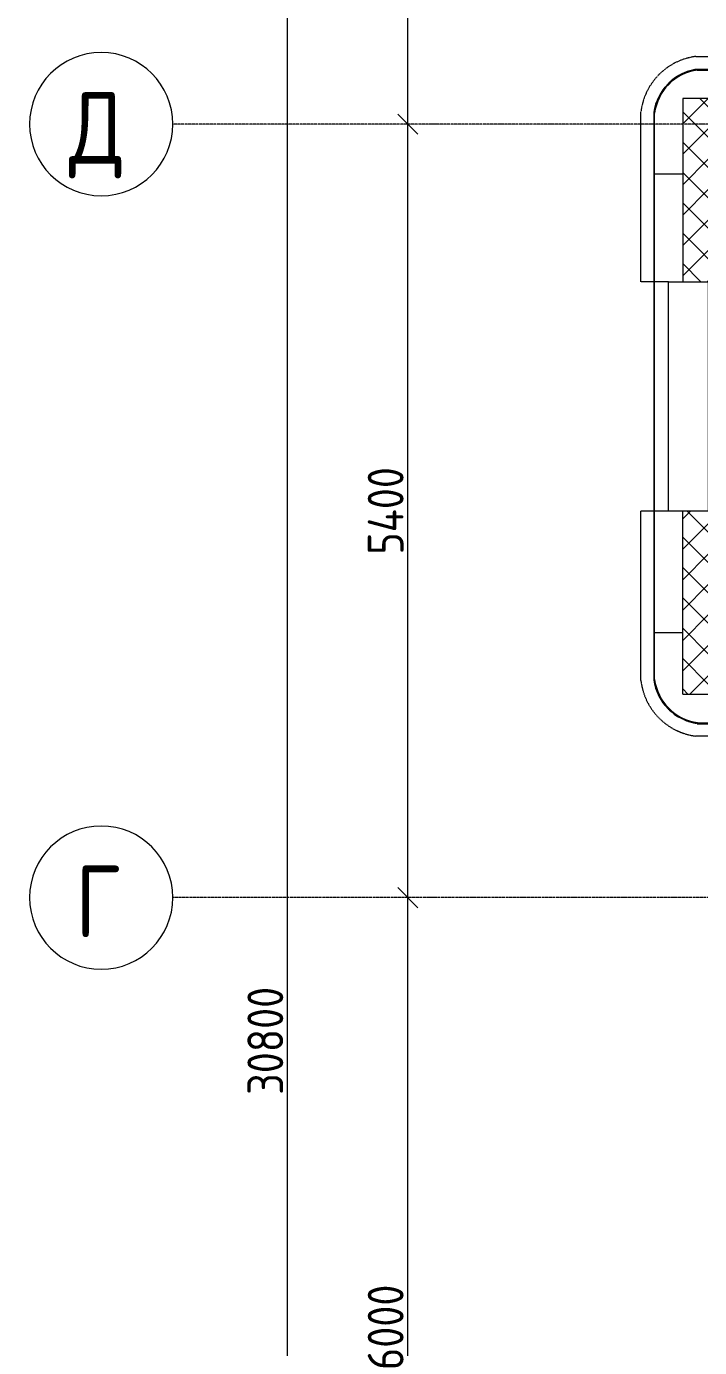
# Model space of a CAD drawing. Header units: millimetres. Extents: x -56773 to 221258, y -262288 to 26541.
# Drawn here: x -26253 to -21553, y -244050 to -234826 of the extents above; entities that cross this region are included whole.
import ezdxf

# ---------------------------------------------------------------- set-up
doc = ezdxf.new("R2010")
doc.units = ezdxf.units.MM
doc.linetypes.add('ADSK_Линия сетки', pattern=[25, 20, -2.5, 0, -2.5])
doc.linetypes.add('ADSK_Невидимые', pattern=[5, 3, -2])
for name, color, linetype, lineweight in [('Обобщенные модели', 7, 'ADSK_Невидимые', 18), ('Окна', 7, 'Continuous', 9), ('Оси', 7, 'Continuous', 9), ('Панели витража', 7, 'Continuous', 9), ('Размеры', 7, 'Continuous', 9), ('Стены наружные', 7, 'Continuous', 18), ('Стены отделка', 7, 'Continuous', 30)]:
    doc.layers.add(name, color=color, linetype=linetype, lineweight=lineweight)
doc.styles.add('GOST Common', font='', dxfattribs={"width": 0.9, "height": 500})
doc.styles.add('GOST Common_2', font='', dxfattribs={"width": 0.9, "height": 250})
doc.styles.get('GOST Common').set_extended_font_data('GOST Common')
doc.styles.get('GOST Common_2').set_extended_font_data('GOST Common')
doc.dimstyles.new('ADSK_Основной_2_5_мм', dxfattribs={"dimscale": 304.8, "dimtxt": 251.428749, "dimasz": 0.463911, "dimexe": 0.492126, "dimexo": 0.984252, "dimgap": 0.098425, "dimtad": 1, "dimrnd": 0.01, "dimdsep": 46, "dimtxsty": 'GOST Common_2', "dimblk1": 'OBLIQUE', "dimblk2": 'OBLIQUE', "dimsah": 1, "dimcen": 0.09, "dimdle": 0.492126, "dimazin": 2, "dimtfac": 1, "dimtdec": 4, "dimtix": 1, "dimtmove": 0, "dimatfit": 3, "dimfxl": 1, "dimtvp": 1, "dimtolj": 1, "dimtzin": 0, "dimlwd": 20, "dimlwe": 20, "dimarcsym": 2})
pattern_1 = [(45, (9.36, -250313.7), (-106.066, 106.066), []), (135, (9.36, -250313.7), (-106.066, -106.066), [])]

# ---------------------------------------------------------------- blocks, each defined once
blk = doc.blocks.new('Обобщенные модели 11 - Обобщенные модели 11-1226513-Маркировочный 5-й')
at = {"layer": 'Обобщенные модели'}
for p, q in [((-21680, 14455), (-21877.5, 14455)), ((-21780, 13705), (-21877.5, 13705)), ((-21780, 12105), (-21780, 13705)), ((-21877.5, 12105), (-21780, 12105)), ((-21877.5, 11255), (-21680, 11255))]:
    blk.add_line(p, q, dxfattribs=at)
blk = doc.blocks.new('Панель изогнутая_маленькая - Панель изогнутая_RAL 1013-3034512-Маркировочный 5-й')
at = {"layer": 'Панели витража', "lineweight": 18}
for p, q in [((-212.1, 4), (-212.1, -3.7)), ((212.1, -3), (212.1, 4.7))]:
    blk.add_line(p, q, dxfattribs=at)
for radius, start, end in [(347.2, 232.43513, 307.75756), (353.3, 233.19473, 306.99272)]:
    blk.add_arc((-0.5, 279.2), radius, start, end, dxfattribs=at)
blk = doc.blocks.new('Панель изогнутая_маленькая - Панель изогнутая_RAL 1013-3035989-Маркировочный 5-й')
at = {"layer": 'Панели витража', "lineweight": 18}
for p, q in [((-212.1, 3.7), (-212.1, -4)), ((212.1, -4.7), (212.1, 3))]:
    blk.add_line(p, q, dxfattribs=at)
for radius, start, end in [(353.3, 53.00728, 126.80527), (347.2, 52.24244, 127.56487)]:
    blk.add_arc((-0.5, -279.2), radius, start, end, dxfattribs=at)
blk = doc.blocks.new('Обобщенные модели 13 - Обобщенные модели 1-3016844-Маркировочный 5-й')
at = {"layer": 'Обобщенные модели'}
for p, q in [((-21589.5, 15277.5), (-20272.5, 15277.5)), ((-21580, 15187.5), (-21582.5, 15187.5)), ((-21972.5, 13705), (-21972.5, 14889.8)), ((-21882.5, 13705), (-21972.5, 13705)), ((-21972.5, 12105), (-21882.5, 12105)), ((-21972.5, 10920.1), (-21972.5, 12105)), ((-21582.5, 10622.5), (-21580, 10622.5)), ((-20272.5, 10532.5), (-21589.5, 10532.5))]:
    blk.add_line(p, q, dxfattribs=at)
for centre, radius, start, end in [((-21532.2, 14837.9), 443.3, 97.41927, 173.26646), ((-21532.2, 14837.9), 353.3, 119.49621, 124.13006), ((-21532.2, 14837.9), 353.3, 108.90419, 113.42281), ((-21532.2, 14837.9), 353.3, 98.31216, 102.61824), ((-21532.2, 14837.9), 353.3, 140.68026, 145.42247), ((-21532.2, 14837.9), 353.3, 130.08823, 134.78968), ((-21532.2, 14837.9), 353.3, 161.65662, 166.64381), ((-21532.2, 14837.9), 353.3, 151.27228, 156.03864), ((-21532.2, 14837.9), 353.3, 172.01964, 172.33651), ((-21532.2, 10972.1), 443.3, 186.73354, 262.58073), ((-21532.2, 10972.1), 353.3, 187.66349, 187.98036), ((-21532.2, 10972.1), 353.3, 193.35619, 198.34338), ((-21532.2, 10972.1), 353.3, 203.96136, 208.72772), ((-21532.2, 10972.1), 353.3, 214.57753, 219.31974), ((-21532.2, 10972.1), 353.3, 225.21032, 229.91177), ((-21532.2, 10972.1), 353.3, 235.86994, 240.50379), ((-21532.2, 10972.1), 353.3, 246.57719, 251.09581), ((-21532.2, 10972.1), 353.3, 257.38176, 261.68784)]:
    blk.add_arc(centre, radius, start, end, dxfattribs=at)
blk = doc.blocks.new('Системная панель - 1_Алюминиевая панель RAL 1013-3091615-Маркировочный 5-й')
at = {"layer": 'Панели витража', "lineweight": 18}
for p, q in [((4380, 2.5), (-4380, 2.5)), ((-4380, 2.5), (-4380, -2.5)), ((4380, -2.5), (4380, 2.5)), ((-4380, -2.5), (4380, -2.5))]:
    blk.add_line(p, q, dxfattribs=at)
blk = doc.blocks.new('Системная панель - 1_Алюминиевая панель RAL 1013-3091817-Маркировочный 5-й')
at = {"layer": 'Панели витража', "lineweight": 18}
for p, q in [((2889.4, 2.5), (-4365.6, 2.5)), ((-4365.6, 2.5), (-4365.6, -2.5)), ((3589.4, 2.5), (2939.4, 2.5)), ((4365.6, 2.5), (3639.4, 2.5)), ((4365.6, -2.5), (4365.6, 2.5)), ((-4365.6, -2.5), (2889.4, -2.5)), ((2939.4, -2.5), (3589.4, -2.5)), ((3639.4, -2.5), (4365.6, -2.5))]:
    blk.add_line(p, q, dxfattribs=at)
blk = doc.blocks.new('Системная панель - 1_Алюминиевая панель RAL 1013-3091427-Маркировочный 5-й')
at = {"layer": 'Панели витража', "lineweight": 18}
for p, q in [((490, 2.5), (-490, 2.5)), ((-490, 2.5), (-490, -2.5)), ((490, -2.5), (490, 2.5)), ((-490, -2.5), (490, -2.5))]:
    blk.add_line(p, q, dxfattribs=at)
blk = doc.blocks.new('Системная панель - 1_Алюминиевая панель гладкая RAL 1013-3094312-Маркировочный 5-й')
at = {"layer": 'Панели витража', "lineweight": 18}
for p, q in [((100, 2.5), (-100, 2.5)), ((-100, 2.5), (-100, -2.5)), ((100, -2.5), (100, 2.5)), ((-100, -2.5), (100, -2.5))]:
    blk.add_line(p, q, dxfattribs=at)
blk = doc.blocks.new('Системная панель - 1_Стемалит RAL 7016-3094313-Маркировочный 5-й')
at = {"layer": 'Панели витража', "lineweight": 18}
for p, q in [((800, 2.5), (-800, 2.5)), ((-800, 2.5), (-800, -2.5)), ((800, -2.5), (800, 2.5)), ((-800, -2.5), (800, -2.5))]:
    blk.add_line(p, q, dxfattribs=at)
blk = doc.blocks.new('Системная панель - 1_Алюминиевая панель гладкая RAL 1013-3094314-Маркировочный 5-й')
at = {"layer": 'Панели витража', "lineweight": 18}
for p, q in [((100, 2.5), (-100, 2.5)), ((-100, 2.5), (-100, -2.5)), ((100, -2.5), (100, 2.5)), ((-100, -2.5), (100, -2.5))]:
    blk.add_line(p, q, dxfattribs=at)
blk = doc.blocks.new('Отлив_ - ОЦC-V18-Маркировочный 5-й')
at = {"layer": 'Окна'}
for p, q in [((-800, 280), (-800, 0)), ((800, 280), (800, 0)), ((-800, 0), (800, 0))]:
    blk.add_line(p, q, dxfattribs=at)
blk = doc.blocks.new('Ось сетки - Круг_Ø10 мм-8259-Маркировочный 5-й')
at = {"layer": 'Оси', "color": 253, "lineweight": 20, "true_color": 0xaaaaaa}
for start, end in [(360, 180), (180, 360)]:
    blk.add_arc((0, 0), 5, start, end, dxfattribs=at)
blk = doc.blocks.new('_Oblique')
at = {"color": 0, "linetype": 'ByBlock', "lineweight": -2}
blk.add_line((-0.5, -0.5), (0.5, 0.5), dxfattribs=at)
blk = doc.blocks.new('*D6903')
at = {"layer": 'Defpoints', "color": 0, "lineweight": 25, "transparency": 16777216}
for p in [(-23689.9, -240908.7), (-23590, -240908.7), (-23689.9, -246908.7)]:
    blk.add_point(p, dxfattribs=at)
at = {"layer": 'Размеры', "color": 0, "lineweight": 20, "transparency": 16777216}
for p, q in [((-23590, -247058.7), (-23590, -240758.7)), ((-23389.9, -240908.7), (-23440, -240908.7)), ((-23389.9, -246908.7), (-23440, -246908.7))]:
    blk.add_line(p, q, dxfattribs=at)
at = {"layer": 'Размеры', "color": 0, "lineweight": 20, "transparency": 16777216, "xscale": 141.4, "yscale": 141.4, "zscale": 141.4}
for p, rotation in [((-23590, -240908.7), 90), ((-23590, -246908.7), 270)]:
    blk.add_blockref('_Oblique', p, dxfattribs=dict(at, rotation=rotation))
at = {"layer": 'Размеры', "color": 0, "lineweight": 9, "transparency": 16777216, "insert": (-23745, -243908.7), "char_height": 250, "width": 756.843, "attachment_point": 5, "rotation": 90, "style": 'GOST Common_2'}
blk.add_mtext('\\A1;6000', dxfattribs=at)
blk = doc.blocks.new('*D6904')
at = {"layer": 'Defpoints', "color": 0, "lineweight": 25, "transparency": 16777216}
for p in [(-23689.9, -235508.7), (-23590, -235508.7), (-23689.9, -240908.7)]:
    blk.add_point(p, dxfattribs=at)
at = {"layer": 'Размеры', "color": 0, "lineweight": 20, "transparency": 16777216}
for p, q in [((-23590, -241058.7), (-23590, -235358.7)), ((-23389.9, -235508.7), (-23440, -235508.7)), ((-23389.9, -240908.7), (-23440, -240908.7))]:
    blk.add_line(p, q, dxfattribs=at)
at = {"layer": 'Размеры', "color": 0, "lineweight": 20, "transparency": 16777216, "xscale": 141.4, "yscale": 141.4, "zscale": 141.4}
for p, rotation in [((-23590, -235508.7), 90), ((-23590, -240908.7), 270)]:
    blk.add_blockref('_Oblique', p, dxfattribs=dict(at, rotation=rotation))
at = {"layer": 'Размеры', "color": 0, "lineweight": 9, "transparency": 16777216, "insert": (-23745, -238208.7), "char_height": 250, "width": 782.412, "attachment_point": 5, "rotation": 90, "style": 'GOST Common_2'}
blk.add_mtext('\\A1;5400', dxfattribs=at)
blk = doc.blocks.new('*D6905')
at = {"layer": 'Defpoints', "color": 0, "lineweight": 25, "transparency": 16777216}
for p in [(-23689.9, -231708.7), (-23590, -231708.7), (-23689.9, -235508.7)]:
    blk.add_point(p, dxfattribs=at)
at = {"layer": 'Размеры', "color": 0, "lineweight": 20, "transparency": 16777216}
for p, q in [((-23590, -235658.7), (-23590, -231558.7)), ((-23389.9, -231708.7), (-23440, -231708.7)), ((-23389.9, -235508.7), (-23440, -235508.7))]:
    blk.add_line(p, q, dxfattribs=at)
at = {"layer": 'Размеры', "color": 0, "lineweight": 20, "transparency": 16777216, "xscale": 141.4, "yscale": 141.4, "zscale": 141.4}
for p, rotation in [((-23590, -231708.7), 90), ((-23590, -235508.7), 270)]:
    blk.add_blockref('_Oblique', p, dxfattribs=dict(at, rotation=rotation))
at = {"layer": 'Размеры', "color": 0, "lineweight": 9, "transparency": 16777216, "insert": (-23745, -233608.7), "char_height": 250, "width": 756.843, "attachment_point": 5, "rotation": 90, "style": 'GOST Common_2'}
blk.add_mtext('\\A1;3800', dxfattribs=at)
blk = doc.blocks.new('*D6907')
at = {"layer": 'Defpoints', "color": 0, "lineweight": 25, "transparency": 16777216}
for p in [(-24529.9, -226508.7), (-24430, -226508.7), (-24529.9, -257308.7)]:
    blk.add_point(p, dxfattribs=at)
at = {"layer": 'Размеры', "color": 0, "lineweight": 20, "transparency": 16777216}
for p, q in [((-24430, -257458.7), (-24430, -226358.7)), ((-24229.9, -226508.7), (-24280, -226508.7)), ((-24229.9, -257308.7), (-24280, -257308.7))]:
    blk.add_line(p, q, dxfattribs=at)
at = {"layer": 'Размеры', "color": 0, "lineweight": 20, "transparency": 16777216, "xscale": 141.4, "yscale": 141.4, "zscale": 141.4}
for p, rotation in [((-24430, -226508.7), 90), ((-24430, -257308.7), 270)]:
    blk.add_blockref('_Oblique', p, dxfattribs=dict(at, rotation=rotation))
at = {"layer": 'Размеры', "color": 0, "lineweight": 9, "transparency": 16777216, "insert": (-24585, -241908.7), "char_height": 250, "width": 946.054, "attachment_point": 5, "rotation": 90, "style": 'GOST Common_2'}
blk.add_mtext('\\A1;30800', dxfattribs=at)

msp = doc.modelspace()

# ---------------------------------------------------------------- hatches: boundary and pattern name
at = {"layer": 'Стены наружные', "lineweight": 9}
h = msp.add_hatch(dxfattribs=at)
h.set_pattern_fill('FP_4', color=256, style=0, pattern_type=2)
h.set_pattern_definition(pattern_1)
h.paths.add_polyline_path([(-13622.8257, -235508.7359), (-12890.6385, -235508.7359), (-12890.6385, -235328.7359), (-21670.6385, -235328.7359), (-21670.6385, -235508.7359), (-15066.7393, -235508.7359)])
h = msp.add_hatch(dxfattribs=at)
h.set_pattern_fill('FP_4', color=256, style=0, pattern_type=2)
h.set_pattern_definition(pattern_1)
h.paths.add_polyline_path([(-21564.3503, -239488.7359), (-21490.6385, -239488.7359), (-21490.6385, -238457.8267), (-21670.6385, -238457.8267), (-21670.6385, -239488.7359)])
h.paths.add_polyline_path([(-21490.6385, -236395.9282), (-21490.6385, -235508.7359), (-21670.6385, -235508.7359), (-21670.6385, -236395.9282), (-21564.3503, -236395.9282)])
h = msp.add_hatch(dxfattribs=at)
h.set_pattern_fill('FP_4', color=256, style=0, pattern_type=2)
h.set_pattern_definition(pattern_1)
h.paths.add_polyline_path([(-21564.3503, -238457.8267), (-21490.6385, -238457.8267), (-21490.6385, -238208.7359), (-21670.6385, -238208.7359), (-21670.6385, -238457.8267)])
h.paths.add_polyline_path([(-21490.6385, -236608.7359), (-21490.6385, -236395.9282), (-21670.6385, -236395.9282), (-21670.6385, -236608.7359), (-21564.3503, -236608.7359)])

# ---------------------------------------------------------------- linework, layer by layer
at = {"layer": 'Оси', "color": 253, "linetype": 'ADSK_Линия сетки', "lineweight": 5, "true_color": 0xaaaaaa}
for p, q in [((-2488.0423, -235508.7359), (-25230.7352, -235508.7359)), ((62528.5982, -240908.7359), (-25230.7352, -240908.7359))]:
    msp.add_line(p, q, dxfattribs=at)
at = {"layer": 'Стены отделка', "lineweight": 9}
for p, q in [((-12710.6385, -235328.7359), (-21670.6385, -235328.7359)), ((-21670.6385, -235328.7359), (-21670.6385, -236608.7359)), ((-21670.6385, -239488.7359), (-21670.6385, -238208.7359)), ((-21670.6385, -239488.7359), (-14315.6385, -239488.7359))]:
    msp.add_line(p, q, dxfattribs=at)

# ---------------------------------------------------------------- block references
at = {"layer": 'Обобщенные модели'}
for name in ['Обобщенные модели 13 - Обобщенные модели 1-3016844-Маркировочный 5-й', 'Обобщенные модели 11 - Обобщенные модели 11-1226513-Маркировочный 5-й']:
    msp.add_blockref(name, (9.3615, -250313.7049), dxfattribs=at)
at = {"layer": 'Окна', "rotation": 89.9999999999999}
msp.add_blockref('Отлив_ - ОЦC-V18-Маркировочный 5-й', (-21490.6385, -237408.7359), dxfattribs=at)
at = {"layer": 'Оси', "color": 253, "lineweight": 20, "true_color": 0xaaaaaa, "xscale": 99.99999999999993, "yscale": 99.99999999999993, "zscale": 99.99999999999993, "rotation": 89.9999999999998}
for p in [(-25730.7352, -235508.7359), (-25730.7352, -240908.7359)]:
    msp.add_blockref('Ось сетки - Круг_Ø10 мм-8259-Маркировочный 5-й', p, dxfattribs=at)
at = {"layer": 'Панели витража'}
for name, p, rotation in [('Панель изогнутая_маленькая - Панель изогнутая_RAL 1013-3034512-Маркировочный 5-й', (-21720.6385, -235278.7359), 224.9999999999999), ('Системная панель - 1_Алюминиевая панель RAL 1013-3091615-Маркировочный 5-й', (-17190.6385, -235128.7359), 180), ('Системная панель - 1_Алюминиевая панель RAL 1013-3091427-Маркировочный 5-й', (-21870.6385, -235918.7359), 89.99999999999993), ('Системная панель - 1_Алюминиевая панель гладкая RAL 1013-3094314-Маркировочный 5-й', (-21870.6385, -236508.7359), 89.99999999999993), ('Системная панель - 1_Стемалит RAL 7016-3094313-Маркировочный 5-й', (-21870.6385, -237408.7359), 89.99999999999993), ('Системная панель - 1_Алюминиевая панель гладкая RAL 1013-3094312-Маркировочный 5-й', (-21870.6385, -238308.7359), 89.99999999999993), ('Системная панель - 1_Алюминиевая панель RAL 1013-3091427-Маркировочный 5-й', (-21870.6385, -238898.7359), 89.99999999999993), ('Панель изогнутая_маленькая - Панель изогнутая_RAL 1013-3035989-Маркировочный 5-й', (-21720.6385, -239538.7359), 135)]:
    msp.add_blockref(name, p, dxfattribs=dict(at, rotation=rotation))
msp.add_blockref('Системная панель - 1_Алюминиевая панель RAL 1013-3091817-Маркировочный 5-й', (-17205.0517, -239692.6263), dxfattribs=at)

# ---------------------------------------------------------------- texts
at = {"layer": 'Оси', "color": 253, "true_color": 0xaaaaaa, "char_height": 500, "attachment_point": 1, "style": 'GOST Common'}
for s, insert, width in [('\\fGOST Common|b0|i0|c204|p34|;\\W.9;Д', (-25956.7123, -235284.177), 497.847937), ('\\fGOST Common|b0|i0|c204|p34|;\\W.9;Г', (-25912.1623, -240684.177), 389.620125)]:
    msp.add_mtext(s, dxfattribs=dict(at, insert=insert, width=width))

# ---------------------------------------------------------------- dimensions: what is measured, and where the dimension line sits
at = {"layer": 'Размеры', "lineweight": 9}
for base, p1, p2, override, picture, middle in [((-24429.9613, -226508.7359), (-24529.9462, -257308.7359), (-24529.9462, -226508.7359), {"dimpost": '<>', "dimfxl": 30800}, '*D6907', (-24584.9613, -241908.7359)), ((-23589.9613, -231708.7359), (-23689.9462, -235508.7359), (-23689.9462, -231708.7359), {"dimpost": '<>', "dimfxl": 3800}, '*D6905', (-23744.9613, -233608.7359)), ((-23589.9613, -235508.7359), (-23689.9462, -240908.7359), (-23689.9462, -235508.7359), {"dimpost": '<>', "dimfxl": 5400}, '*D6904', (-23744.9613, -238208.7359)), ((-23589.9613, -240908.7359), (-23689.9462, -246908.7359), (-23689.9462, -240908.7359), {"dimpost": '<>', "dimfxl": 6000}, '*D6903', (-23744.9613, -243908.7359))]:
    dim = msp.add_linear_dim(base=base, p1=p1, p2=p2, angle=90, dimstyle='ADSK_Основной_2_5_мм', override=override, dxfattribs=at)
    dim.commit()
    dim.dimension.update_dxf_attribs({"geometry": picture, "text_midpoint": middle})

doc.saveas('drawing.dxf')
